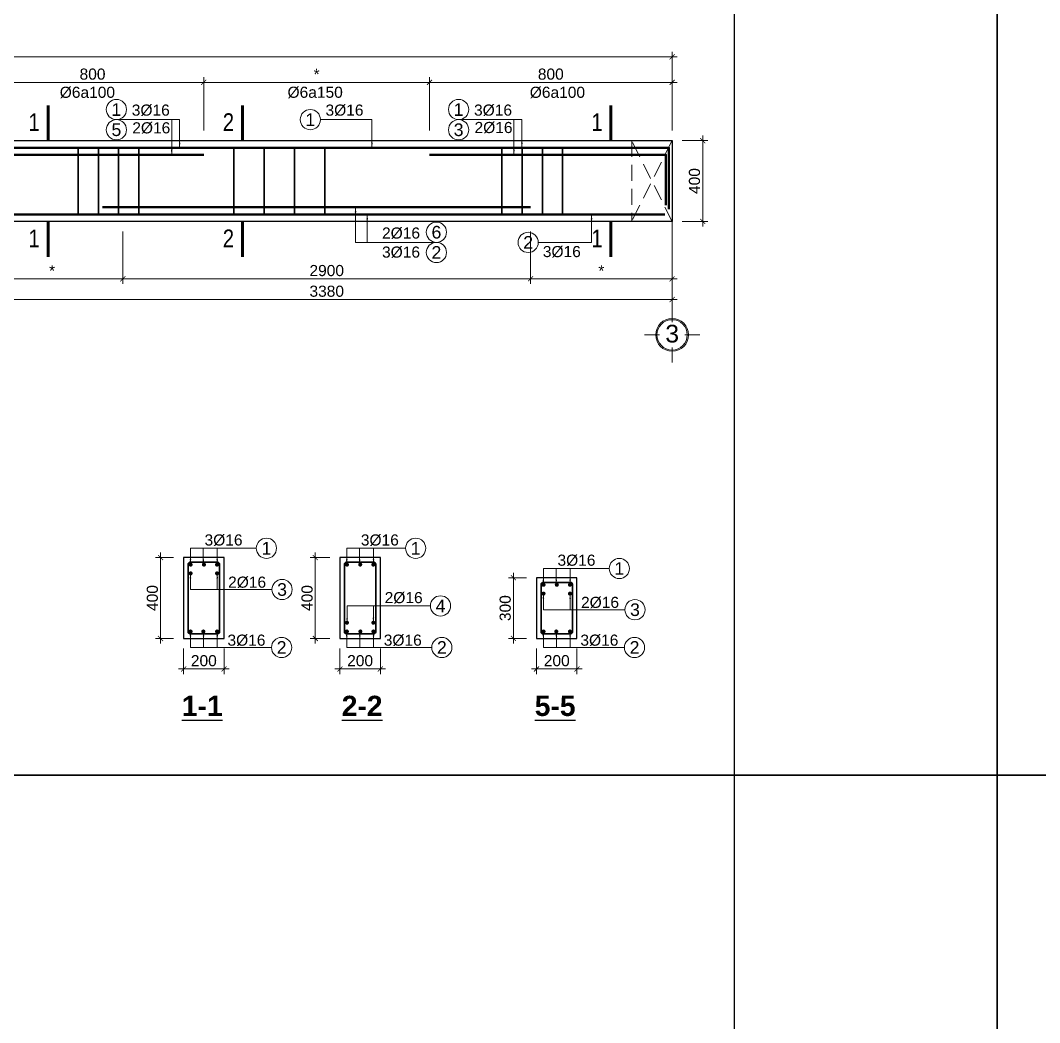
# Model space of a CAD drawing. Header units: millimetres. Extents: x 0 to 84000, y -29700 to 363007.
# Drawn here: x 22677 to 42840, y 54504 to 74337 of the extents above; entities that cross this region are included whole.
import ezdxf
from ezdxf.enums import TextEntityAlignment as Align

# ---------------------------------------------------------------- set-up
doc = ezdxf.new("R2010")
doc.units = ezdxf.units.MM
doc.linetypes.add('CENTER', pattern=[50.8, 31.75, -6.35, 6.35, -6.35])
doc.linetypes.add('DASHED', pattern=[19.05, 12.7, -6.35])
for name, color, linetype, lineweight in [('- Dims', 8, 'Continuous', 13), ('- Grid line', 8, 'CENTER', 13), ('- Note', 9, 'Continuous', 13), ('- Text thin', 3, 'Continuous', 25), ('S-Border', 7, 'Continuous', 25), ('S-Dashed', 2, 'DASHED', 9), ('S-Grid line', 8, 'CENTER', 9), ('S-Note', 9, 'Continuous', 13), ('S-Rebar', 1, 'Continuous', 35), ('S-Steel', 6, 'Continuous', 50), ('S-Text', 3, 'Continuous', 25)]:
    doc.layers.add(name, color=color, linetype=linetype, lineweight=lineweight)
doc.styles.add('B-Arial', font='arialbd.ttf')
doc.styles.add('R-Arial', font='arial.ttf')
doc.styles.add('R-Helve Condense', font='VHELVCN.TTF')
doc.dimstyles.new('SC-25-100', dxfattribs={"dimtxt": 220, "dimasz": 100, "dimexe": 100, "dimexo": 200, "dimgap": 50, "dimtad": 1, "dimdec": 0, "dimlfac": 0.25, "dimzin": 0, "dimdsep": 46, "dimtxsty": 'R-Arial', "dimblk": 'ARCHTICK', "dimcen": 0.5, "dimdle": 100, "dimclrd": 256, "dimclre": 256, "dimclrt": 4, "dimadec": 0, "dimazin": 0, "dimtfac": 1, "dimtdec": 0, "dimtix": 1, "dimtmove": 0, "dimatfit": 3, "dimfxl": 1, "dimtolj": 1, "dimtzin": 0, "dimlwd": -1, "dimlwe": -1, "dimarcsym": 0})

# ---------------------------------------------------------------- blocks, each defined once
blk = doc.blocks.new('_ArchTick')
at = {"color": 0, "linetype": 'ByBlock', "const_width": 0.15}
blk.add_lwpolyline([(-0.5, -0.5), (0.5, 0.5)], dxfattribs=at)
blk = doc.blocks.new('*D225')
at = {"layer": '- Dims', "ltscale": 100, "transparency": 16777216}
for p, q in [((30770, 72157), (30770, 73210)), ((35570, 72157), (35570, 73210)), ((35670, 73110), (30670, 73110))]:
    blk.add_line(p, q, dxfattribs=at)
at = {"layer": 'Defpoints', "color": 0, "ltscale": 100, "transparency": 16777216}
for p in [(30770, 73110), (30770, 71957), (35570, 71957)]:
    blk.add_point(p, dxfattribs=at)
at = {"layer": '- Dims', "ltscale": 100, "transparency": 16777216, "xscale": 100, "yscale": 100, "zscale": 100, "rotation": 180}
blk.add_blockref('_ArchTick', (30770, 73110), dxfattribs=at)
at = {"layer": '- Dims', "ltscale": 100, "transparency": 16777216, "xscale": 100, "yscale": 100, "zscale": 100}
blk.add_blockref('_ArchTick', (35570, 73110), dxfattribs=at)
at = {"layer": '- Dims', "color": 4, "ltscale": 100, "transparency": 16777216, "insert": (33170, 73272), "char_height": 220, "attachment_point": 5, "style": 'R-Arial'}
blk.add_mtext('\\A1;800', dxfattribs=at)
blk = doc.blocks.new('Steel symbol')
at = {"layer": '- Note', "color": 7}
blk.add_circle((0, 0), 200, dxfattribs=at)
at = {"layer": '- Note', "color": 3, "style": 'R-Helve Condense', "flags": 4}
blk.add_attdef('1', text='', height=250, dxfattribs=at).set_placement((0, 0), align=Align.MIDDLE_CENTER)
blk = doc.blocks.new('*D226')
at = {"layer": '- Dims', "ltscale": 100, "transparency": 16777216}
for p, q in [((26304, 72157), (26304, 73210)), ((30770, 72157), (30770, 73210)), ((30870, 73110), (26204, 73110))]:
    blk.add_line(p, q, dxfattribs=at)
at = {"layer": 'Defpoints', "color": 0, "ltscale": 100, "transparency": 16777216}
for p in [(26304, 73110), (26304, 71957), (30770, 71957)]:
    blk.add_point(p, dxfattribs=at)
at = {"layer": '- Dims', "ltscale": 100, "transparency": 16777216, "xscale": 100, "yscale": 100, "zscale": 100, "rotation": 180}
blk.add_blockref('_ArchTick', (26304, 73110), dxfattribs=at)
at = {"layer": '- Dims', "ltscale": 100, "transparency": 16777216, "xscale": 100, "yscale": 100, "zscale": 100}
blk.add_blockref('_ArchTick', (30770, 73110), dxfattribs=at)
at = {"layer": '- Dims', "color": 4, "ltscale": 100, "transparency": 16777216, "insert": (28537, 73270), "char_height": 220, "attachment_point": 5, "style": 'R-Arial'}
blk.add_mtext('\\A1;*', dxfattribs=at)
blk = doc.blocks.new('*D227')
at = {"layer": '- Dims', "ltscale": 100, "transparency": 16777216}
for p, q in [((21904, 72157), (21904, 73210)), ((26304, 72157), (26304, 73210)), ((26404, 73110), (21804, 73110))]:
    blk.add_line(p, q, dxfattribs=at)
at = {"layer": 'Defpoints', "color": 0, "ltscale": 100, "transparency": 16777216}
for p in [(21904, 73110), (21904, 71957), (26304, 71957)]:
    blk.add_point(p, dxfattribs=at)
at = {"layer": '- Dims', "ltscale": 100, "transparency": 16777216, "xscale": 100, "yscale": 100, "zscale": 100, "rotation": 180}
blk.add_blockref('_ArchTick', (21904, 73110), dxfattribs=at)
at = {"layer": '- Dims', "ltscale": 100, "transparency": 16777216, "xscale": 100, "yscale": 100, "zscale": 100}
blk.add_blockref('_ArchTick', (26304, 73110), dxfattribs=at)
at = {"layer": '- Dims', "color": 4, "ltscale": 100, "transparency": 16777216, "insert": (24104, 73272), "char_height": 220, "attachment_point": 5, "style": 'R-Arial'}
blk.add_mtext('\\A1;800', dxfattribs=at)
blk = doc.blocks.new('*U9')
at = {"layer": '- Note', "color": 7, "ltscale": 100, "const_width": 60}
blk.add_lwpolyline([(279, 373), (279, -327)], dxfattribs=at)
at = {"layer": '- Text thin', "style": 'R-Helve Condense', "flags": 4}
blk.add_attdef('A', text='', height=350, dxfattribs=at).set_placement((3, 39), align=Align.MIDDLE_CENTER)
blk = doc.blocks.new('Grid symbol')
at = {"layer": '- Grid line', "color": 7, "linetype": 'Continuous', "ltscale": 100}
for points in [[(0, 250), (0, 550)], [(-250, 0), (-550, 0)], [(250, 0), (550, 0)], [(0, -250), (0, -550)]]:
    blk.add_lwpolyline(points, dxfattribs=at)
blk.add_circle((0, 0), 325, dxfattribs=at)
at = {"layer": '- Grid line', "color": 32, "linetype": 'Continuous', "ltscale": 100}
blk.add_circle((0, 0), 300, dxfattribs=at)
at = {"layer": '- Grid line', "color": 3, "style": 'R-Helve Condense', "flags": 4}
blk.add_attdef('A', text='', height=350, dxfattribs=at).set_placement((1, 24), align=Align.MIDDLE_CENTER)
blk = doc.blocks.new('*D220')
at = {"layer": '- Dims', "ltscale": 100, "transparency": 16777216}
for p, q in [((35570, 70157), (35570, 69122)), ((32770, 69884), (32770, 69122)), ((35670, 69222), (32670, 69222))]:
    blk.add_line(p, q, dxfattribs=at)
at = {"layer": 'Defpoints', "color": 0, "ltscale": 100, "transparency": 16777216}
for p in [(35570, 70357), (32770, 70084), (32770, 69222)]:
    blk.add_point(p, dxfattribs=at)
at = {"layer": '- Dims', "ltscale": 100, "transparency": 16777216, "xscale": 100, "yscale": 100, "zscale": 100, "rotation": 180}
blk.add_blockref('_ArchTick', (32770, 69222), dxfattribs=at)
at = {"layer": '- Dims', "ltscale": 100, "transparency": 16777216, "xscale": 100, "yscale": 100, "zscale": 100}
blk.add_blockref('_ArchTick', (35570, 69222), dxfattribs=at)
at = {"layer": '- Dims', "color": 4, "ltscale": 100, "transparency": 16777216, "insert": (34170, 69382), "char_height": 220, "attachment_point": 5, "style": 'R-Arial'}
blk.add_mtext('\\A1;*', dxfattribs=at)
blk = doc.blocks.new('*D221')
at = {"layer": '- Dims', "ltscale": 100, "transparency": 16777216}
for p, q in [((24704, 70157), (24704, 69122)), ((32770, 70157), (32770, 69122)), ((32870, 69222), (24604, 69222))]:
    blk.add_line(p, q, dxfattribs=at)
at = {"layer": 'Defpoints', "color": 0, "ltscale": 100, "transparency": 16777216}
for p in [(24704, 70357), (32770, 70357), (24704, 69222)]:
    blk.add_point(p, dxfattribs=at)
at = {"layer": '- Dims', "ltscale": 100, "transparency": 16777216, "xscale": 100, "yscale": 100, "zscale": 100, "rotation": 180}
blk.add_blockref('_ArchTick', (24704, 69222), dxfattribs=at)
at = {"layer": '- Dims', "ltscale": 100, "transparency": 16777216, "xscale": 100, "yscale": 100, "zscale": 100}
blk.add_blockref('_ArchTick', (32770, 69222), dxfattribs=at)
at = {"layer": '- Dims', "color": 4, "ltscale": 100, "transparency": 16777216, "insert": (28737, 69385), "char_height": 220, "attachment_point": 5, "style": 'R-Arial'}
blk.add_mtext('\\A1;2900', dxfattribs=at)
blk = doc.blocks.new('*D222')
at = {"layer": '- Dims', "ltscale": 100, "transparency": 16777216}
for p, q in [((21904, 69555), (21904, 68714)), ((35570, 69555), (35570, 68714)), ((21804, 68814), (35670, 68814))]:
    blk.add_line(p, q, dxfattribs=at)
at = {"layer": 'Defpoints', "color": 0, "ltscale": 100, "transparency": 16777216}
for p in [(21904, 69755), (35570, 69755), (35570, 68814)]:
    blk.add_point(p, dxfattribs=at)
at = {"layer": '- Dims', "ltscale": 100, "transparency": 16777216, "xscale": 100, "yscale": 100, "zscale": 100, "rotation": 180}
blk.add_blockref('_ArchTick', (21904, 68814), dxfattribs=at)
at = {"layer": '- Dims', "ltscale": 100, "transparency": 16777216, "xscale": 100, "yscale": 100, "zscale": 100}
blk.add_blockref('_ArchTick', (35570, 68814), dxfattribs=at)
at = {"layer": '- Dims', "color": 4, "ltscale": 100, "transparency": 16777216, "insert": (28737, 68976), "char_height": 220, "attachment_point": 5, "style": 'R-Arial'}
blk.add_mtext('\\A1;3380', dxfattribs=at)
blk = doc.blocks.new('*D223')
at = {"layer": '- Dims', "ltscale": 100, "transparency": 16777216}
for p, q in [((21904, 70157), (21904, 69122)), ((24704, 70157), (24704, 69122)), ((24804, 69222), (21804, 69222))]:
    blk.add_line(p, q, dxfattribs=at)
at = {"layer": 'Defpoints', "color": 0, "ltscale": 100, "transparency": 16777216}
for p in [(21904, 70357), (24704, 70357), (21904, 69222)]:
    blk.add_point(p, dxfattribs=at)
at = {"layer": '- Dims', "ltscale": 100, "transparency": 16777216, "xscale": 100, "yscale": 100, "zscale": 100, "rotation": 180}
blk.add_blockref('_ArchTick', (21904, 69222), dxfattribs=at)
at = {"layer": '- Dims', "ltscale": 100, "transparency": 16777216, "xscale": 100, "yscale": 100, "zscale": 100}
blk.add_blockref('_ArchTick', (24704, 69222), dxfattribs=at)
at = {"layer": '- Dims', "color": 4, "ltscale": 100, "transparency": 16777216, "insert": (23304, 69382), "char_height": 220, "attachment_point": 5, "style": 'R-Arial'}
blk.add_mtext('\\A1;*', dxfattribs=at)
blk = doc.blocks.new('*D236')
at = {"layer": '- Dims', "transparency": 16777216}
for p, q in [((36175, 72057), (36175, 70257)), ((35770, 71957), (36275, 71957)), ((35770, 70357), (36275, 70357))]:
    blk.add_line(p, q, dxfattribs=at)
at = {"layer": 'Defpoints', "color": 0, "transparency": 16777216}
for p in [(35570, 71957), (35570, 70357), (36175, 70357)]:
    blk.add_point(p, dxfattribs=at)
at = {"layer": '- Dims', "transparency": 16777216, "xscale": 100, "yscale": 100, "zscale": 100}
for p, rotation in [((36175, 71957), 90), ((36175, 70357), 270)]:
    blk.add_blockref('_ArchTick', p, dxfattribs=dict(at, rotation=rotation))
at = {"layer": '- Dims', "color": 4, "transparency": 16777216, "insert": (36013, 71157), "char_height": 220, "attachment_point": 5, "rotation": 90, "style": 'R-Arial'}
blk.add_mtext('\\A1;400', dxfattribs=at)
blk = doc.blocks.new('*D224')
at = {"layer": '- Dims', "transparency": 16777216}
for p, q in [((35670, 73616), (2670, 73616)), ((2770, 72157), (2770, 73716)), ((35570, 72157), (35570, 73716))]:
    blk.add_line(p, q, dxfattribs=at)
at = {"layer": 'Defpoints', "color": 0, "transparency": 16777216}
for p in [(2770, 73616), (2770, 71957), (35570, 71957)]:
    blk.add_point(p, dxfattribs=at)
at = {"layer": '- Dims', "transparency": 16777216, "xscale": 100, "yscale": 100, "zscale": 100, "rotation": 180}
blk.add_blockref('_ArchTick', (2770, 73616), dxfattribs=at)
at = {"layer": '- Dims', "transparency": 16777216, "xscale": 100, "yscale": 100, "zscale": 100}
blk.add_blockref('_ArchTick', (35570, 73616), dxfattribs=at)
at = {"layer": '- Dims', "color": 4, "transparency": 16777216, "insert": (19170, 73779), "char_height": 220, "attachment_point": 5, "style": 'R-Arial'}
blk.add_mtext('\\A1;9000', dxfattribs=at)
blk = doc.blocks.new('*D238')
at = {"layer": '- Dims', "transparency": 16777216}
for p, q in [((25906, 61906), (25906, 61402)), ((26706, 61906), (26706, 61402)), ((25806, 61502), (26806, 61502))]:
    blk.add_line(p, q, dxfattribs=at)
at = {"layer": 'Defpoints', "color": 0, "transparency": 16777216}
for p in [(25906, 62106), (26706, 62106), (26706, 61502)]:
    blk.add_point(p, dxfattribs=at)
at = {"layer": '- Dims', "transparency": 16777216, "xscale": 100, "yscale": 100, "zscale": 100, "rotation": 180}
blk.add_blockref('_ArchTick', (25906, 61502), dxfattribs=at)
at = {"layer": '- Dims', "transparency": 16777216, "xscale": 100, "yscale": 100, "zscale": 100}
blk.add_blockref('_ArchTick', (26706, 61502), dxfattribs=at)
at = {"layer": '- Dims', "color": 4, "transparency": 16777216, "insert": (26306, 61665), "char_height": 220, "attachment_point": 5, "style": 'R-Arial'}
blk.add_mtext('\\A1;200', dxfattribs=at)
blk = doc.blocks.new('*D239')
at = {"layer": '- Dims', "transparency": 16777216}
for p, q in [((25450, 62006), (25450, 63806)), ((25706, 63706), (25350, 63706)), ((25706, 62106), (25350, 62106))]:
    blk.add_line(p, q, dxfattribs=at)
at = {"layer": 'Defpoints', "color": 0, "transparency": 16777216}
for p in [(25450, 63706), (25906, 63706), (25906, 62106)]:
    blk.add_point(p, dxfattribs=at)
at = {"layer": '- Dims', "transparency": 16777216, "xscale": 100, "yscale": 100, "zscale": 100}
for p, rotation in [((25450, 63706), 90), ((25450, 62106), 270)]:
    blk.add_blockref('_ArchTick', p, dxfattribs=dict(at, rotation=rotation))
at = {"layer": '- Dims', "color": 4, "transparency": 16777216, "insert": (25288, 62906), "char_height": 220, "attachment_point": 5, "rotation": 90, "style": 'R-Arial'}
blk.add_mtext('\\A1;400', dxfattribs=at)
blk = doc.blocks.new('*D240')
at = {"layer": '- Dims', "transparency": 16777216}
for p, q in [((28998, 61906), (28998, 61402)), ((29798, 61906), (29798, 61402)), ((28898, 61502), (29898, 61502))]:
    blk.add_line(p, q, dxfattribs=at)
at = {"layer": 'Defpoints', "color": 0, "transparency": 16777216}
for p in [(28998, 62106), (29798, 62106), (29798, 61502)]:
    blk.add_point(p, dxfattribs=at)
at = {"layer": '- Dims', "transparency": 16777216, "xscale": 100, "yscale": 100, "zscale": 100, "rotation": 180}
blk.add_blockref('_ArchTick', (28998, 61502), dxfattribs=at)
at = {"layer": '- Dims', "transparency": 16777216, "xscale": 100, "yscale": 100, "zscale": 100}
blk.add_blockref('_ArchTick', (29798, 61502), dxfattribs=at)
at = {"layer": '- Dims', "color": 4, "transparency": 16777216, "insert": (29398, 61665), "char_height": 220, "attachment_point": 5, "style": 'R-Arial'}
blk.add_mtext('\\A1;200', dxfattribs=at)
blk = doc.blocks.new('*D241')
at = {"layer": '- Dims', "transparency": 16777216}
for p, q in [((28511, 62006), (28511, 63806)), ((28798, 63706), (28411, 63706)), ((28798, 62106), (28411, 62106))]:
    blk.add_line(p, q, dxfattribs=at)
at = {"layer": 'Defpoints', "color": 0, "transparency": 16777216}
for p in [(28511, 63706), (28998, 63706), (28998, 62106)]:
    blk.add_point(p, dxfattribs=at)
at = {"layer": '- Dims', "transparency": 16777216, "xscale": 100, "yscale": 100, "zscale": 100}
for p, rotation in [((28511, 63706), 90), ((28511, 62106), 270)]:
    blk.add_blockref('_ArchTick', p, dxfattribs=dict(at, rotation=rotation))
at = {"layer": '- Dims', "color": 4, "transparency": 16777216, "insert": (28349, 62906), "char_height": 220, "attachment_point": 5, "rotation": 90, "style": 'R-Arial'}
blk.add_mtext('\\A1;400', dxfattribs=at)
blk = doc.blocks.new('*D242')
at = {"layer": '- Dims', "transparency": 16777216}
for p, q in [((32888, 61906), (32888, 61402)), ((33688, 61906), (33688, 61402)), ((32788, 61502), (33788, 61502))]:
    blk.add_line(p, q, dxfattribs=at)
at = {"layer": 'Defpoints', "color": 0, "transparency": 16777216}
for p in [(32888, 62106), (33688, 62106), (33688, 61502)]:
    blk.add_point(p, dxfattribs=at)
at = {"layer": '- Dims', "transparency": 16777216, "xscale": 100, "yscale": 100, "zscale": 100, "rotation": 180}
blk.add_blockref('_ArchTick', (32888, 61502), dxfattribs=at)
at = {"layer": '- Dims', "transparency": 16777216, "xscale": 100, "yscale": 100, "zscale": 100}
blk.add_blockref('_ArchTick', (33688, 61502), dxfattribs=at)
at = {"layer": '- Dims', "color": 4, "transparency": 16777216, "insert": (33288, 61665), "char_height": 220, "attachment_point": 5, "style": 'R-Arial'}
blk.add_mtext('\\A1;200', dxfattribs=at)
blk = doc.blocks.new('*D243')
at = {"layer": '- Dims', "transparency": 16777216}
for p, q in [((32431, 62006), (32431, 63406)), ((32688, 63306), (32331, 63306)), ((32688, 62106), (32331, 62106))]:
    blk.add_line(p, q, dxfattribs=at)
at = {"layer": 'Defpoints', "color": 0, "transparency": 16777216}
for p in [(32431, 63306), (32888, 63306), (32888, 62106)]:
    blk.add_point(p, dxfattribs=at)
at = {"layer": '- Dims', "transparency": 16777216, "xscale": 100, "yscale": 100, "zscale": 100}
for p, rotation in [((32431, 63306), 90), ((32431, 62106), 270)]:
    blk.add_blockref('_ArchTick', p, dxfattribs=dict(at, rotation=rotation))
at = {"layer": '- Dims', "color": 4, "transparency": 16777216, "insert": (32269, 62706), "char_height": 220, "attachment_point": 5, "rotation": 90, "style": 'R-Arial'}
blk.add_mtext('\\A1;300', dxfattribs=at)

msp = doc.modelspace()

# ---------------------------------------------------------------- linework, layer by layer
at = {"layer": 'Defpoints'}
msp.add_lwpolyline([(36800, 237600), (36800, -29700)], dxfattribs=at)
for points in [[(42000, 89100), (42000, 59400), (0, 59400), (0, 89100)], [(84000, 89100), (84000, 59400), (42000, 59400), (42000, 89100)], [(42000, 59400), (42000, 29700), (0, 29700), (0, 59400)], [(84000, 59400), (84000, 29700), (42000, 29700), (42000, 59400)]]:
    msp.add_lwpolyline(points, close=True, dxfattribs=at)
at = {"layer": 'S-Border', "ltscale": 100}
for points in [[(21504.1, 71957.3), (35570.3, 71957.3)], [(35570.3, 71957.3), (35570.3, 70357.3)], [(35570.3, 70357.3), (21504.1, 70357.3)]]:
    msp.add_lwpolyline(points, dxfattribs=at)
at = {"layer": 'S-Border'}
for points in [[(25906, 62105.8), (26706, 62105.8), (26706, 63705.8), (25906, 63705.8)], [(28998.2, 62105.8), (29798.2, 62105.8), (29798.2, 63705.8), (28998.2, 63705.8)], [(32887.7, 62105.8), (33687.7, 62105.8), (33687.7, 63305.8), (32887.7, 63305.8)]]:
    msp.add_lwpolyline(points, close=True, dxfattribs=at)
at = {"layer": 'S-Dashed', "ltscale": 25}
msp.add_lwpolyline([(35570.3, 71957.3), (34770.3, 71957.3), (34770.3, 70357.3), (35570.3, 70357.3)], close=True, dxfattribs=at)
for points in [[(35570.3, 70357.3), (34770.3, 71957.3)], [(35570.3, 71957.3), (34770.3, 70357.3)]]:
    msp.add_lwpolyline(points, dxfattribs=at)
at = {"layer": 'S-Grid line', "ltscale": 100}
msp.add_line((35570.3, 68578.5), (35570.3, 72962.9), dxfattribs=at)
at = {"layer": 'S-Rebar', "ltscale": 100}
for points in [[(23819.3, 71817.3), (23819.3, 70497.3)], [(24219.3, 71817.3), (24219.3, 70497.3)], [(24619.3, 71817.3), (24619.3, 70497.3)], [(25019.3, 71817.3), (25019.3, 70497.3)], [(26896.8, 71817.3), (26896.8, 70497.3)], [(27496.8, 71817.3), (27496.8, 70497.3)], [(28096.8, 71817.3), (28096.8, 70497.3)], [(28696.8, 71817.3), (28696.8, 70497.3)], [(32202.8, 71817.3), (32202.8, 70497.3)], [(32602.8, 71817.3), (32602.8, 70497.3)], [(33002.8, 71817.3), (33002.8, 70497.3)], [(33402.8, 71817.3), (33402.8, 70497.3)]]:
    msp.add_lwpolyline(points, dxfattribs=at)
at = {"layer": 'S-Rebar'}
for points in [[(26036, 62195.8), (26576, 62195.8, 0.4142136), (26616, 62235.8), (26616, 63575.8, 0.4142136), (26576, 63615.8), (26036, 63615.8, 0.4142136), (25996, 63575.8), (25996, 62235.8, 0.4142136)], [(29128.2, 62195.8), (29668.2, 62195.8, 0.4142136), (29708.2, 62235.8), (29708.2, 63575.8, 0.4142136), (29668.2, 63615.8), (29128.2, 63615.8, 0.4142136), (29088.2, 63575.8), (29088.2, 62235.8, 0.4142136)], [(33017.7, 62195.8), (33557.7, 62195.8, 0.4142136), (33597.7, 62235.8), (33597.7, 63175.8, 0.4142136), (33557.7, 63215.8), (33017.7, 63215.8, 0.4142136), (32977.7, 63175.8), (32977.7, 62235.8, 0.4142136)]]:
    msp.add_lwpolyline(points, format="xyb", close=True, dxfattribs=at)
at = {"layer": 'S-Steel', "ltscale": 100}
for points in [[(35505, 70597.9), (35505, 71817.3), (21592.5, 71817.3)], [(26303.9, 71677.3), (21644.5, 71677.3)], [(30770, 71677.3), (35446.3, 71677.3), (35446.3, 70677.5)], [(32770.3, 70637.3), (24304.1, 70637.3)], [(21629.4, 70497.3), (21629.4, 70497.3), (35422.6, 70497.3)]]:
    msp.add_lwpolyline(points, dxfattribs=at)
at = {"layer": 'S-Steel', "ltscale": 100, "const_width": 40}
for points in [[(26024.4, 63567.6, 1), (26064.4, 63567.6, 1)], [(26287.5, 63567.6, 1), (26327.5, 63567.6, 1)], [(26587.7, 63567.6, -1), (26547.7, 63567.6, -1)], [(29116.6, 63567.6, 1), (29156.6, 63567.6, 1)], [(29379.7, 63567.6, 1), (29419.7, 63567.6, 1)], [(29679.8, 63567.6, -1), (29639.8, 63567.6, -1)], [(26024.4, 63393.5, 1), (26064.4, 63393.5, 1)], [(26587.7, 63393.5, -1), (26547.7, 63393.5, -1)], [(33006, 63167.6, 1), (33046, 63167.6, 1)], [(33269.1, 63167.6, 1), (33309.1, 63167.6, 1)], [(33569.3, 63167.6, -1), (33529.3, 63167.6, -1)], [(33006, 62993.5, 1), (33046, 62993.5, 1)], [(33569.3, 62993.5, -1), (33529.3, 62993.5, -1)], [(29117.1, 62417.8, 1), (29157.1, 62417.8, 1)], [(29680.4, 62417.8, -1), (29640.4, 62417.8, -1)], [(26024.4, 62243.7, 1), (26064.4, 62243.7, 1)], [(26316.3, 62243.7, -1), (26276.3, 62243.7, -1)], [(26587.7, 62243.7, -1), (26547.7, 62243.7, -1)], [(29116.6, 62243.7, 1), (29156.6, 62243.7, 1)], [(29383.3, 62243.7, 1), (29423.3, 62243.7, 1)], [(29679.8, 62243.7, -1), (29639.8, 62243.7, -1)], [(33006, 62243.7, 1), (33046, 62243.7, 1)], [(33298, 62243.7, -1), (33258, 62243.7, -1)], [(33569.3, 62243.7, -1), (33529.3, 62243.7, -1)]]:
    msp.add_lwpolyline(points, format="xyb", close=True, dxfattribs=at)

# ---------------------------------------------------------------- block references
at = {"layer": 'S-Border'}
ref = msp.add_blockref('*U9', (22946.7, 72284.2), dxfattribs=at)
ref.add_attrib('A', '1', dxfattribs={"layer": '- Text thin', "height": 350, "style": 'R-Helve Condense'}).set_placement((22949.5, 72323.6), align=Align.MIDDLE_CENTER)
ref = msp.add_blockref('Steel symbol', (24576, 72572.7), dxfattribs=at)
ref.add_attrib('1', '1', dxfattribs={"layer": 'S-Note', "color": 3, "height": 250, "style": 'R-Arial'}).set_placement((24576, 72572.7), align=Align.MIDDLE_CENTER)
ref = msp.add_blockref('*U9', (26789.9, 72284.2), dxfattribs=at)
ref.add_attrib('A', '2', dxfattribs={"layer": '- Text thin', "height": 350, "style": 'R-Helve Condense'}).set_placement((26792.7, 72323.6), align=Align.MIDDLE_CENTER)
ref = msp.add_blockref('Steel symbol', (31346.6, 72572.7), dxfattribs=at)
ref.add_attrib('1', '1', dxfattribs={"layer": 'S-Note', "color": 3, "height": 250, "style": 'R-Arial'}).set_placement((31346.6, 72572.7), align=Align.MIDDLE_CENTER)
ref = msp.add_blockref('*U9', (34081.3, 72284.2), dxfattribs=at)
ref.add_attrib('A', '1', dxfattribs={"layer": '- Text thin', "height": 350, "style": 'R-Helve Condense'}).set_placement((34084.1, 72323.6), align=Align.MIDDLE_CENTER)
ref = msp.add_blockref('Steel symbol', (28413, 72372.7), dxfattribs=at)
ref.add_attrib('1', '1', dxfattribs={"layer": 'S-Note', "color": 3, "height": 250, "style": 'R-Arial'}).set_placement((28413, 72372.7), align=Align.MIDDLE_CENTER)
ref = msp.add_blockref('Steel symbol', (24576, 72172.7), dxfattribs=at)
ref.add_attrib('1', '5', dxfattribs={"layer": 'S-Note', "color": 3, "height": 250, "style": 'R-Arial'}).set_placement((24576, 72172.7), align=Align.MIDDLE_CENTER)
ref = msp.add_blockref('Steel symbol', (31346.6, 72172.7), dxfattribs=at)
ref.add_attrib('1', '3', dxfattribs={"layer": 'S-Note', "color": 3, "height": 250, "style": 'R-Arial'}).set_placement((31346.6, 72172.7), align=Align.MIDDLE_CENTER)
ref = msp.add_blockref('*U9', (22946.7, 69984.2), dxfattribs=at)
ref.add_attrib('A', '1', dxfattribs={"layer": '- Text thin', "height": 350, "style": 'R-Helve Condense'}).set_placement((22949.5, 70023.6), align=Align.MIDDLE_CENTER)
ref = msp.add_blockref('*U9', (26789.9, 69984.2), dxfattribs=at)
ref.add_attrib('A', '2', dxfattribs={"layer": '- Text thin', "height": 350, "style": 'R-Helve Condense'}).set_placement((26792.7, 70023.6), align=Align.MIDDLE_CENTER)
ref = msp.add_blockref('*U9', (34081.3, 69984.2), dxfattribs=at)
ref.add_attrib('A', '1', dxfattribs={"layer": '- Text thin', "height": 350, "style": 'R-Helve Condense'}).set_placement((34084.1, 70023.6), align=Align.MIDDLE_CENTER)
ref = msp.add_blockref('Steel symbol', (30907.3, 70144.6), dxfattribs=at)
ref.add_attrib('1', '6', dxfattribs={"layer": 'S-Note', "color": 3, "height": 250, "style": 'R-Arial'}).set_placement((30907.3, 70144.6), align=Align.MIDDLE_CENTER)
ref = msp.add_blockref('Steel symbol', (32721.8, 69943.7), dxfattribs=at)
ref.add_attrib('1', '2', dxfattribs={"layer": 'S-Note', "color": 3, "height": 250, "style": 'R-Arial'}).set_placement((32721.8, 69943.7), align=Align.MIDDLE_CENTER)
ref = msp.add_blockref('Steel symbol', (30907.3, 69744.6), dxfattribs=at)
ref.add_attrib('1', '2', dxfattribs={"layer": 'S-Note', "color": 3, "height": 250, "style": 'R-Arial'}).set_placement((30907.3, 69744.6), align=Align.MIDDLE_CENTER)
ref = msp.add_blockref('Steel symbol', (27544.2, 63890.3), dxfattribs=at)
ref.add_attrib('1', '1', dxfattribs={"layer": 'S-Note', "color": 3, "height": 250, "style": 'R-Arial'}).set_placement((27544.2, 63890.3), align=Align.MIDDLE_CENTER)
ref = msp.add_blockref('Steel symbol', (30496.9, 63890.3), dxfattribs=at)
ref.add_attrib('1', '1', dxfattribs={"layer": 'S-Note', "color": 3, "height": 250, "style": 'R-Arial'}).set_placement((30496.9, 63890.3), align=Align.MIDDLE_CENTER)
ref = msp.add_blockref('Steel symbol', (34525.8, 63490.3), dxfattribs=at)
ref.add_attrib('1', '1', dxfattribs={"layer": 'S-Note', "color": 3, "height": 250, "style": 'R-Arial'}).set_placement((34525.8, 63490.3), align=Align.MIDDLE_CENTER)
ref = msp.add_blockref('Steel symbol', (27853.6, 63075.2), dxfattribs=at)
ref.add_attrib('1', '3', dxfattribs={"layer": 'S-Note', "color": 3, "height": 250, "style": 'R-Arial'}).set_placement((27853.6, 63075.2), align=Align.MIDDLE_CENTER)
ref = msp.add_blockref('Steel symbol', (30988.7, 62749.7), dxfattribs=at)
ref.add_attrib('1', '4', dxfattribs={"layer": 'S-Note', "color": 3, "height": 250, "style": 'R-Arial'}).set_placement((30988.7, 62749.7), align=Align.MIDDLE_CENTER)
ref = msp.add_blockref('Steel symbol', (34835.3, 62675.2), dxfattribs=at)
ref.add_attrib('1', '3', dxfattribs={"layer": 'S-Note', "color": 3, "height": 250, "style": 'R-Arial'}).set_placement((34835.3, 62675.2), align=Align.MIDDLE_CENTER)
ref = msp.add_blockref('Steel symbol', (27844.9, 61927.5), dxfattribs=at)
ref.add_attrib('1', '2', dxfattribs={"layer": 'S-Note', "color": 3, "height": 250, "style": 'R-Arial'}).set_placement((27844.9, 61927.5), align=Align.MIDDLE_CENTER)
ref = msp.add_blockref('Steel symbol', (31014.6, 61927.5), dxfattribs=at)
ref.add_attrib('1', '2', dxfattribs={"layer": 'S-Note', "color": 3, "height": 250, "style": 'R-Arial'}).set_placement((31014.6, 61927.5), align=Align.MIDDLE_CENTER)
ref = msp.add_blockref('Steel symbol', (34826.5, 61927.5), dxfattribs=at)
ref.add_attrib('1', '2', dxfattribs={"layer": 'S-Note', "color": 3, "height": 250, "style": 'R-Arial'}).set_placement((34826.5, 61927.5), align=Align.MIDDLE_CENTER)
at = {"layer": 'S-Grid line'}
ref = msp.add_blockref('Grid symbol', (35570.3, 68113.9), dxfattribs=at)
ref.add_attrib('A', '3', dxfattribs={"color": 3, "height": 350, "style": 'R-Arial'}).set_placement((35571.4, 68137.7), align=Align.MIDDLE_CENTER)

# ---------------------------------------------------------------- texts
at = {"layer": 'S-Text'}
for s, height, style, p in [('%%C6a100', 220, 'R-Arial', (23455.4, 72803.9)), ('%%C6a150', 220, 'R-Arial', (27961.7, 72804.7)), ('%%C6a100', 220, 'R-Arial', (32754, 72803.9)), ('3%%C16', 220, 'R-Arial', (24880.6, 72451.3)), ('3%%C16', 220, 'R-Arial', (28713.2, 72451.3)), ('3%%C16', 220, 'R-Arial', (31651.3, 72451.3)), ('2%%C16', 220, 'R-Arial', (24890.6, 72100.4)), ('2%%C16', 220, 'R-Arial', (31661.3, 72107)), ('2%%C16', 220, 'R-Arial', (29831.2, 70018.9)), ('3%%C16', 220, 'R-Arial', (29831.2, 69642.1)), ('3%%C16', 220, 'R-Arial', (33012.3, 69651.8)), ('3%%C16', 220, 'R-Arial', (26320.3, 63945)), ('3%%C16', 220, 'R-Arial', (29412.5, 63945)), ('3%%C16', 220, 'R-Arial', (33301.9, 63545)), ('2%%C16', 220, 'R-Arial', (26786.3, 63110.1)), ('2%%C16', 220, 'R-Arial', (29883.3, 62804.4)), ('2%%C16', 220, 'R-Arial', (33767.9, 62710.1)), ('3%%C16', 220, 'R-Arial', (26773.3, 61962.5)), ('3%%C16', 220, 'R-Arial', (29865.4, 61962.5)), ('3%%C16', 220, 'R-Arial', (33754.9, 61962.5)), ('%%U1-1', 400, 'B-Arial', (25870.3, 60572.1)), ('%%U2-2', 400, 'B-Arial', (29033.6, 60572.1)), ('%%U5-5', 400, 'B-Arial', (32851.9, 60572.1))]:
    msp.add_text(s, height=height, dxfattribs=dict(at, style=style)).set_placement(p)

# ---------------------------------------------------------------- dimensions: what is measured, and where the dimension line sits
at = {"layer": '- Dims'}
dim = msp.add_linear_dim(base=(2770.1, 73616.3), p1=(35570.3, 71957.3), p2=(2770.1, 71957.3), text='9000', dimstyle='SC-25-100', dxfattribs=at)
dim.commit()
dim.dimension.update_dxf_attribs({"geometry": '*D224', "text_midpoint": (19170.2, 73778.6)})
at = {"layer": '- Dims', "ltscale": 100}
for base, p1, p2, text, picture, middle in [((21904.1, 73109.6), (26303.9, 71957.3), (21904.1, 71957.3), '800', '*D227', (24104, 73271.9)), ((30770, 73109.6), (35570.3, 71957.3), (30770, 71957.3), '800', '*D225', (33170.1, 73271.9)), ((21904.1, 69222.3), (24704.1, 70357.3), (21904.1, 70357.3), '*', '*D223', (23304.1, 69382.3)), ((24704.1, 69222.3), (32770.3, 70357.3), (24704.1, 70357.3), '2900', '*D221', (28737.2, 69384.6)), ((32770.3, 69222.3), (35570.3, 70357.3), (32770.3, 70083.7), '*', '*D220', (34170.3, 69382.3))]:
    dim = msp.add_linear_dim(base=base, p1=p1, p2=p2, angle=180, text=text, dimstyle='SC-25-100', override={"dimtxsty": 'R-Arial'}, dxfattribs=at)
    dim.commit()
    dim.dimension.update_dxf_attribs({"geometry": picture, "text_midpoint": middle})
for base, p1, p2, text, picture, middle in [((26303.9, 73109.6), (30770, 71957.3), (26303.9, 71957.3), '*', '*D226', (28536.9, 73269.6)), ((35570.3, 68813.9), (21904.1, 69755.1), (35570.3, 69755.1), '3380', '*D222', (28737.2, 68976.3))]:
    dim = msp.add_linear_dim(base=base, p1=p1, p2=p2, text=text, dimstyle='SC-25-100', override={"dimtxsty": 'R-Arial'}, dxfattribs=at)
    dim.commit()
    dim.dimension.update_dxf_attribs({"geometry": picture, "text_midpoint": middle})
at = {"layer": '- Dims'}
dim = msp.add_linear_dim(base=(36175, 70357.3), p1=(35570.3, 71957.3), p2=(35570.3, 70357.3), angle=90, dimstyle='SC-25-100', dxfattribs=at)
dim.commit()
dim.dimension.update_dxf_attribs({"geometry": '*D236', "text_midpoint": (36012.6, 71157.3)})
for base, p1, p2, picture, middle in [((25449.9, 63705.8), (25906, 62105.8), (25906, 63705.8), '*D239', (25287.5, 62905.8)), ((28511.3, 63705.8), (28998.2, 62105.8), (28998.2, 63705.8), '*D241', (28349, 62905.8)), ((32431.5, 63305.8), (32887.7, 62105.8), (32887.7, 63305.8), '*D243', (32269.1, 62705.8))]:
    dim = msp.add_linear_dim(base=base, p1=p1, p2=p2, angle=90, dimstyle='SC-25-100', override={"dimtxsty": 'R-Arial'}, dxfattribs=at)
    dim.commit()
    dim.dimension.update_dxf_attribs({"geometry": picture, "text_midpoint": middle})
for base, p1, p2, picture, middle in [((26706, 61502.3), (25906, 62105.8), (26706, 62105.8), '*D238', (26306, 61664.6)), ((29798.2, 61502.3), (28998.2, 62105.8), (29798.2, 62105.8), '*D240', (29398.2, 61664.6)), ((33687.7, 61502.3), (32887.7, 62105.8), (33687.7, 62105.8), '*D242', (33287.7, 61664.6))]:
    dim = msp.add_linear_dim(base=base, p1=p1, p2=p2, dimstyle='SC-25-100', override={"dimtxsty": 'R-Arial'}, dxfattribs=at)
    dim.commit()
    dim.dimension.update_dxf_attribs({"geometry": picture, "text_midpoint": middle})

# ---------------------------------------------------------------- leaders
at = {"layer": 'S-Note'}
for points in [[(25827.2, 71817.7), (25827.2, 72372.7), (24561.7, 72372.7)], [(29631.8, 71817.7), (29631.8, 72372.7), (28613, 72372.7)], [(32597.8, 71817.7), (32597.8, 72372.7), (31332.3, 72372.7)], [(29307.3, 70637.3), (29307.3, 69943.7), (29538.2, 69943.7)], [(29538.2, 70498.7), (29538.2, 69943.7), (30888.8, 69943.7)], [(33975.9, 70498.7), (33975.9, 69943.7), (32921.8, 69943.7)], [(26041.6, 63572.6), (26041.6, 63890.3), (27344.2, 63890.3)], [(26295.7, 63572.6), (26295.7, 63890.3), (26566.9, 63890.3)], [(26570.9, 63572.6), (26570.9, 63890.3), (26842.1, 63890.3)], [(29133.7, 63572.6), (29133.7, 63890.3), (30296.9, 63890.3)], [(29387.8, 63572.6), (29387.8, 63890.3), (29659.1, 63890.3)], [(29663.1, 63572.6), (29663.1, 63890.3), (29934.3, 63890.3)], [(26041.6, 63392.9), (26041.6, 63075.2), (27653.6, 63075.2)], [(26570.9, 63392.9), (26570.9, 63075.2), (26842.1, 63075.2)], [(33023.2, 63172.6), (33023.2, 63490.3), (34325.8, 63490.3)], [(33277.3, 63172.6), (33277.3, 63490.3), (33548.5, 63490.3)], [(33552.5, 63172.6), (33552.5, 63490.3), (33823.8, 63490.3)], [(33023.2, 62992.9), (33023.2, 62675.2), (34635.3, 62675.2)], [(33552.5, 62992.9), (33552.5, 62675.2), (33823.8, 62675.2)], [(29139.5, 62407.4), (29139.5, 62749.7), (30788.7, 62749.7)], [(29660.4, 62417.8), (29660.4, 62749.7)], [(26041.6, 62245.2), (26041.6, 61927.5), (27644.9, 61927.5)], [(26299.6, 62245.2), (26299.6, 61927.5), (26470.8, 61927.5)], [(26570.9, 62245.2), (26570.9, 61927.5), (26842.1, 61927.5)], [(29133.7, 62245.2), (29133.7, 61927.5), (30814.6, 61927.5)], [(29391.7, 62245.2), (29391.7, 61927.5), (29663, 61927.5)], [(29663.1, 62245.2), (29663.1, 61927.5), (29934.3, 61927.5)], [(33023.2, 62245.2), (33023.2, 61927.5), (34626.5, 61927.5)], [(33281.2, 62245.2), (33281.2, 61927.5), (33452.5, 61927.5)], [(33552.5, 62245.2), (33552.5, 61927.5), (33823.8, 61927.5)]]:
    msp.add_leader(points, dimstyle='SC-25-100', override={"dimtxsty": 'R-Arial'}, dxfattribs=at)
at = {"layer": 'S-Note', "ltscale": 100}
for points in [[(25670.2, 71677.3), (25670.2, 72372.7), (25360.2, 72372.7)], [(32440.8, 71677.3), (32440.8, 72372.7), (32130.9, 72372.7)]]:
    msp.add_leader(points, dimstyle='SC-25-100', override={"dimtxsty": 'R-Arial'}, dxfattribs=at)

doc.saveas('drawing.dxf')
